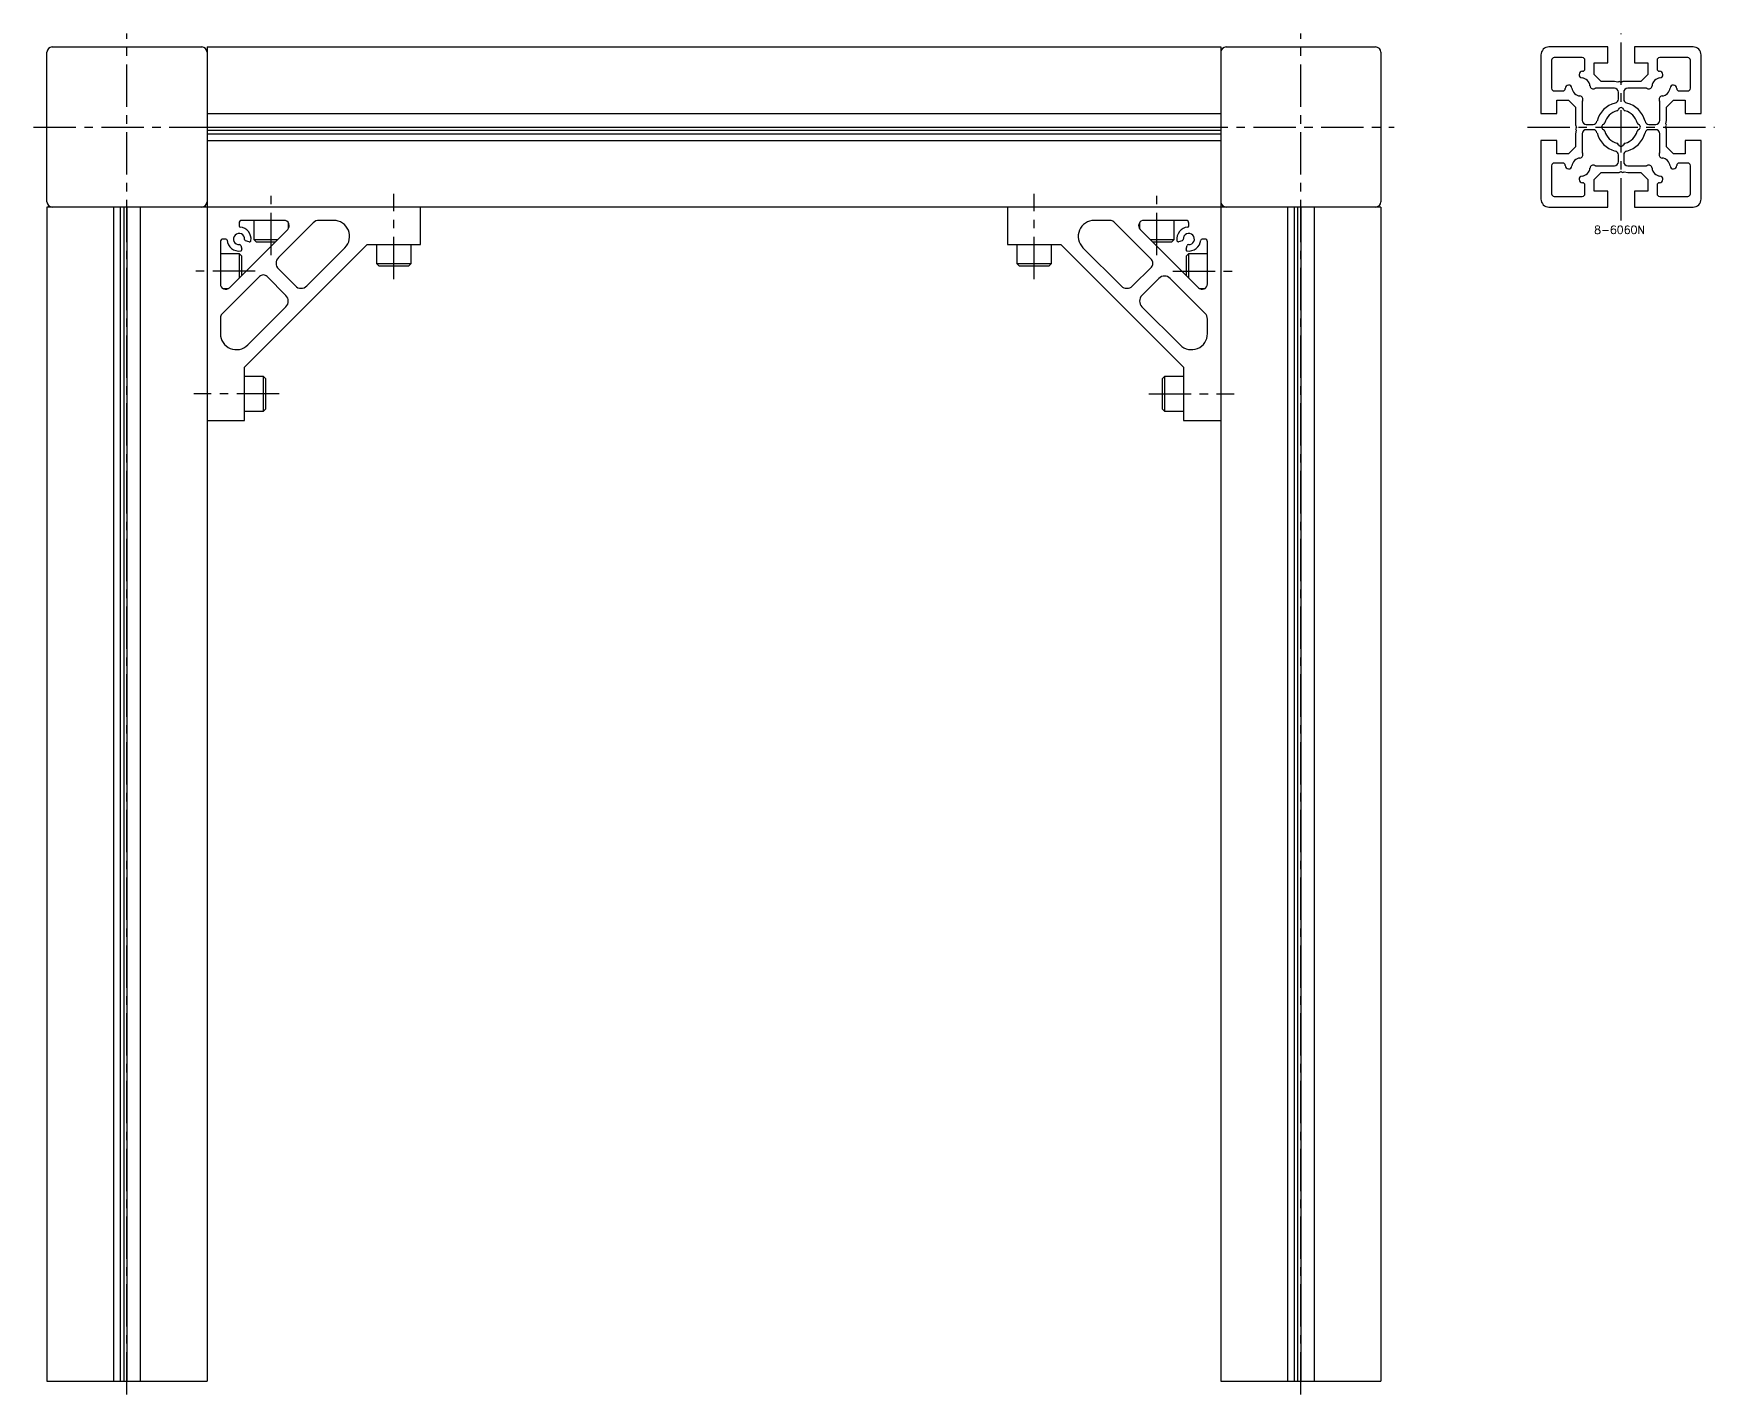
# Model space of a CAD drawing. Extents: x -8 to 1691, y -8 to 1075.
# Drawn here: x 1061 to 1691, y 5 to 515 of the extents above; entities that cross this region are included whole.
import ezdxf

# ---------------------------------------------------------------- set-up
doc = ezdxf.new("R2010")
doc.units = 0
doc.header["$LTSCALE"] = 0.5
doc.linetypes.add('CENTER', pattern=[50.8, 31.75, -6.35, 6.35, -6.35])
for name, color, linetype in [('MSM_CENTER', 1, 'CENTER'), ('MSM_CONTINUOUS', 7, 'CONTINUOUS'), ('MSM_PART_NUMBER', 7, 'CONTINUOUS')]:
    doc.layers.add(name, color=color, linetype=linetype)
doc.styles.get("Standard").update_dxf_attribs({"font": 'txt.shx', "height": 3, "bigfont": 'bigfont.shx'})

# ---------------------------------------------------------------- blocks, each defined once
blk = doc.blocks.new('*U10')
at = {"layer": 'MSM_PART_NUMBER'}
blk.add_text('8-6060N', height=3, dxfattribs=at).set_placement((1645.94, 439.97))

msp = doc.modelspace()

# ---------------------------------------------------------------- linework, layer by layer
at = {"layer": 'MSM_CENTER'}
for p, q in [((1096, 5), (1096, 515)), ((1536, 5), (1536, 515)), ((1656, 445), (1656, 515)), ((1061, 480), (1571, 480)), ((1621, 480), (1691, 480)), ((1150, 432), (1150, 455)), ((1196, 423), (1196, 455)), ((1436, 423), (1436, 455)), ((1482, 432), (1482, 455)), ((1144, 426), (1121, 426)), ((1488, 426), (1511, 426)), ((1153, 380), (1121, 380)), ((1479, 380), (1511, 380))]:
    msp.add_line(p, q, dxfattribs=at)
at = {"layer": 'MSM_CONTINUOUS'}
for p, q in [((1066, 452), (1066, 508)), ((1068, 510), (1124, 510)), ((1126, 510), (1126, 10)), ((1126, 510), (1506, 510)), ((1506, 510), (1506, 10)), ((1508, 510), (1564, 510)), ((1566, 508), (1566, 452)), ((1626, 507), (1626, 485)), ((1651, 510), (1629, 510)), ((1630, 505), (1630, 494.5)), ((1641.5, 506), (1631, 506)), ((1642.5, 501.87), (1642.5, 505)), ((1651, 504), (1651, 510)), ((1683, 510), (1661, 510)), ((1661, 510), (1661, 504)), ((1669.5, 505), (1669.5, 501.87)), ((1681, 506), (1670.5, 506)), ((1682, 494.5), (1682, 505)), ((1686, 485), (1686, 507)), ((1646, 499.62), (1646, 504)), ((1646, 504), (1651, 504)), ((1648.62, 497), (1646, 499.62)), ((1661, 504), (1666, 504)), ((1666, 499.62), (1663.38, 497)), ((1666, 504), (1666, 499.62)), ((1631, 493.5), (1634.13, 493.5)), ((1653.5, 494.5), (1646.45, 494.5)), ((1653.5, 497), (1648.62, 497)), ((1654.78, 496.75), (1653.5, 497)), ((1655.1, 496.93), (1654.78, 496.75)), ((1655, 490.46), (1655, 493)), ((1656, 496.7), (1655.6, 496.93)), ((1656.4, 496.93), (1656, 496.7)), ((1663.38, 497), (1656.65, 497)), ((1657, 493), (1657, 490.46)), ((1665.55, 494.5), (1658.5, 494.5)), ((1677.87, 493.5), (1681, 493.5)), ((1632, 485), (1632, 490)), ((1632, 490), (1636.38, 490)), ((1636.38, 490), (1639, 487.38)), ((1639, 487.38), (1639, 480.65)), ((1641.5, 489.55), (1641.5, 482.5)), ((1670.5, 482.5), (1670.5, 489.55)), ((1673, 487.38), (1675.62, 490)), ((1673, 482.5), (1673, 487.38)), ((1675.62, 490), (1680, 490)), ((1680, 490), (1680, 485)), ((1126, 485), (1506, 485)), ((1126, 480), (1506, 480)), ((1626, 485), (1632, 485)), ((1639.07, 480.4), (1639.3, 480)), ((1639.3, 480), (1639.07, 479.6)), ((1639.07, 479.1), (1639.25, 478.78)), ((1643, 481), (1645.54, 481)), ((1645.54, 479), (1643, 479)), ((1666.46, 481), (1669, 481)), ((1669, 479), (1666.46, 479)), ((1672.7, 480), (1672.93, 480.4)), ((1672.93, 479.6), (1672.7, 480)), ((1672.75, 481.22), (1673, 482.5)), ((1672.93, 480.9), (1672.75, 481.22)), ((1673, 472.62), (1673, 479.35)), ((1680, 485), (1686, 485)), ((1126, 478.78), (1506, 478.78)), ((1126, 477.5), (1506, 477.5)), ((1126, 475), (1506, 475)), ((1632, 475), (1626, 475)), ((1626, 475), (1626, 453)), ((1632, 470), (1632, 475)), ((1639, 472.62), (1636.38, 470)), ((1639.25, 478.78), (1639, 477.5)), ((1639, 477.5), (1639, 472.62)), ((1641.5, 477.5), (1641.5, 470.45)), ((1670.5, 470.45), (1670.5, 477.5)), ((1675.62, 470), (1673, 472.62)), ((1686, 475), (1680, 475)), ((1680, 475), (1680, 470)), ((1686, 453), (1686, 475)), ((1634.13, 466.5), (1631, 466.5)), ((1636.38, 470), (1632, 470)), ((1655, 467), (1655, 469.54)), ((1657, 469.54), (1657, 467)), ((1680, 470), (1675.62, 470)), ((1681, 466.5), (1677.87, 466.5)), ((1630, 465.5), (1630, 455)), ((1646, 460.38), (1648.62, 463)), ((1646, 456), (1646, 460.38)), ((1646.45, 465.5), (1653.5, 465.5)), ((1648.62, 463), (1655.35, 463)), ((1655.6, 463.07), (1656, 463.3)), ((1656, 463.3), (1656.4, 463.07)), ((1656.9, 463.07), (1657.22, 463.25)), ((1657.22, 463.25), (1658.5, 463)), ((1658.5, 465.5), (1665.55, 465.5)), ((1658.5, 463), (1663.38, 463)), ((1663.38, 463), (1666, 460.38)), ((1666, 460.38), (1666, 456)), ((1682, 455), (1682, 465.5)), ((1631, 454), (1641.5, 454)), ((1642.5, 455), (1642.5, 458.13)), ((1651, 456), (1646, 456)), ((1651, 450), (1651, 456)), ((1666, 456), (1661, 456)), ((1661, 456), (1661, 450)), ((1669.5, 458.13), (1669.5, 455)), ((1670.5, 454), (1681, 454)), ((1566, 450), (1066, 450)), ((1066, 450), (1066, 10)), ((1091, 450), (1091, 10)), ((1093.5, 450), (1093.5, 10)), ((1094.78, 450), (1094.78, 10)), ((1096, 450), (1096, 10)), ((1101, 450), (1101, 10)), ((1206, 436), (1206, 450)), ((1426, 450), (1426, 436)), ((1531, 450), (1531, 10)), ((1533.5, 450), (1533.5, 10)), ((1534.78, 450), (1534.78, 10)), ((1536, 450), (1536, 10)), ((1541, 450), (1541, 10)), ((1566, 450), (1566, 10)), ((1629, 450), (1651, 450)), ((1661, 450), (1683, 450)), ((1134.41, 419.76), (1156.24, 441.59)), ((1138, 444), (1138, 442.97)), ((1154.82, 445), (1139, 445)), ((1143.5, 445), (1143.5, 437.87)), ((1165.84, 444.12), (1152.75, 431.03)), ((1156.5, 441.91), (1156.5, 444.09)), ((1173.45, 445), (1167.96, 445)), ((1464.45, 445), (1458.55, 445)), ((1479.96, 430.32), (1465.86, 444.41)), ((1475.5, 444.09), (1475.5, 441.91)), ((1475.76, 441.59), (1497.59, 419.76)), ((1493, 445), (1477.18, 445)), ((1488.5, 437.87), (1488.5, 445)), ((1494, 442.97), (1494, 444)), ((1131, 437), (1131, 421.18)), ((1133.03, 438), (1132, 438)), ((1138.66, 435.54), (1139.03, 434.17)), ((1140, 389.99), (1186.01, 436)), ((1141.83, 436.97), (1140.46, 437.34)), ((1143.5, 437.87), (1144.37, 437)), ((1143.5, 437.87), (1152.52, 437.87)), ((1144.37, 437), (1151.65, 437)), ((1163.36, 420.42), (1177.69, 434.76)), ((1186.01, 436), (1206, 436)), ((1189.5, 436), (1189.5, 428.87)), ((1202.5, 428.87), (1202.5, 436)), ((1426, 436), (1445.99, 436)), ((1429.5, 436), (1429.5, 428.87)), ((1442.5, 428.87), (1442.5, 436)), ((1445.99, 436), (1492, 389.99)), ((1454.31, 434.76), (1468.64, 420.42)), ((1479.48, 437.87), (1488.5, 437.87)), ((1480.35, 437), (1487.63, 437)), ((1487.63, 437), (1488.5, 437.87)), ((1491.54, 437.34), (1490.17, 436.97)), ((1492.97, 434.17), (1493.34, 435.54)), ((1500, 438), (1498.97, 438)), ((1501, 421.18), (1501, 437)), ((1138.13, 432.5), (1131, 432.5)), ((1139, 431.63), (1138.13, 432.5)), ((1138.13, 423.48), (1138.13, 432.5)), ((1139, 424.35), (1139, 431.63)), ((1189.5, 428.87), (1190.37, 428)), ((1189.5, 428.87), (1202.5, 428.87)), ((1201.63, 428), (1202.5, 428.87)), ((1429.5, 428.87), (1430.37, 428)), ((1429.5, 428.87), (1442.5, 428.87)), ((1441.63, 428), (1442.5, 428.87)), ((1493.87, 432.5), (1493, 431.63)), ((1493, 431.63), (1493, 424.35)), ((1501, 432.5), (1493.87, 432.5)), ((1493.87, 432.5), (1493.87, 423.48)), ((1145.68, 423.96), (1131.59, 409.86)), ((1155.58, 416.89), (1148.51, 423.96)), ((1152.75, 426.79), (1159.11, 420.42)), ((1190.37, 428), (1201.63, 428)), ((1430.37, 428), (1441.63, 428)), ((1472.89, 420.42), (1479.96, 427.49)), ((1482.79, 423.25), (1476.42, 416.89)), ((1500.12, 410.16), (1487.03, 423.25)), ((1131.91, 419.5), (1134.09, 419.5)), ((1497.91, 419.5), (1500.09, 419.5)), ((1141.24, 398.31), (1155.58, 412.64)), ((1476.42, 412.64), (1490.76, 398.31)), ((1131, 408.45), (1131, 402.55)), ((1501, 402.55), (1501, 408.04)), ((1140, 370), (1140, 389.99)), ((1147.13, 386.5), (1140, 386.5)), ((1148, 385.63), (1147.13, 386.5)), ((1147.13, 373.5), (1147.13, 386.5)), ((1148, 374.37), (1148, 385.63)), ((1484.87, 386.5), (1484, 385.63)), ((1484, 385.63), (1484, 374.37)), ((1492, 386.5), (1484.87, 386.5)), ((1484.87, 386.5), (1484.87, 373.5)), ((1492, 389.99), (1492, 370)), ((1140, 373.5), (1147.13, 373.5)), ((1147.13, 373.5), (1148, 374.37)), ((1484, 374.37), (1484.87, 373.5)), ((1484.87, 373.5), (1492, 373.5)), ((1126, 370), (1140, 370)), ((1492, 370), (1506, 370)), ((1066, 10), (1126, 10)), ((1506, 10), (1566, 10))]:
    msp.add_line(p, q, dxfattribs=at)
for centre, radius, start, end in [((1068, 508), 2, 90, 180), ((1124, 508), 2, 0, 90), ((1508, 508), 2, 90, 180), ((1564, 508), 2, 0, 90), ((1629, 507), 3, 90, 180), ((1631, 505), 1, 90, 180), ((1641.5, 505), 1, 0, 90), ((1670.5, 505), 1, 90, 180), ((1681, 505), 1, 0, 90), ((1683, 507), 3, 0, 90), ((1641.54, 499.62), 1.25, 91.01865, 263.34748), ((1641, 495), 3.4, 6.65252, 83.34748), ((1641.5, 501.87), 1, 271.01865, 0), ((1671, 495), 3.4, 96.65252, 173.34748), ((1670.5, 501.87), 1, 180, 268.98135), ((1670.46, 499.62), 1.25, 276.65252, 88.98135), ((1631, 494.5), 1, 180, 270), ((1634.13, 494.5), 1, 270, 358.98135), ((1636.38, 494.46), 1.25, 6.65252, 178.98135), ((1641, 495), 3.4, 186.65252, 263.34748), ((1640.46, 490.38), 1.25, 331.64236, 83.34748), ((1645.62, 495.54), 1.25, 186.65252, 298.35764), ((1646.45, 494), 0.5, 90, 118.35764), ((1653.5, 493), 1.5, 0, 90), ((1655.35, 496.5), 0.5, 60, 120), ((1656.65, 496.5), 0.5, 90, 120), ((1658.5, 493), 1.5, 90, 180), ((1665.55, 494), 0.5, 61.64237, 90), ((1666.38, 495.54), 1.25, 241.64236, 353.34748), ((1671.54, 490.38), 1.25, 96.65252, 208.35763), ((1671, 495), 3.4, 276.65252, 353.34748), ((1675.62, 494.46), 1.25, 1.01865, 173.34749), ((1677.87, 494.5), 1, 181.01865, 270), ((1681, 494.5), 1, 270, 0), ((1642, 489.55), 0.5, 151.64237, 180), ((1656, 480), 9.25, 103.44773, 166.55227), ((1656, 480), 6.25, 104.5844, 165.4156), ((1653.5, 490.46), 1.5, 283.44773, 0), ((1654.19, 486.97), 0.95, 284.5844, 338.39503), ((1656, 486.25), 1, 21.60497, 158.39503), ((1657.81, 486.97), 0.95, 201.60497, 255.4156), ((1658.5, 490.46), 1.5, 180, 256.55227), ((1656, 480), 6.25, 14.5844, 75.4156), ((1656, 480), 9.25, 13.44773, 76.55227), ((1670, 489.55), 0.5, 0, 28.35764), ((1639.5, 480.65), 0.5, 180, 210), ((1639.5, 479.35), 0.5, 150, 210), ((1643, 482.5), 1.5, 180, 270), ((1643, 477.5), 1.5, 90, 180), ((1645.54, 482.5), 1.5, 270, 346.55227), ((1645.54, 477.5), 1.5, 13.44773, 90), ((1649.75, 480), 1, 111.60497, 248.39503), ((1649.03, 481.81), 0.95, 291.60497, 345.4156), ((1649.03, 478.19), 0.95, 14.5844, 68.39503), ((1662.97, 481.81), 0.95, 194.5844, 248.39503), ((1662.97, 478.19), 0.95, 111.60497, 165.4156), ((1662.25, 480), 1, 291.60497, 68.39503), ((1666.46, 482.5), 1.5, 193.44773, 270), ((1666.46, 477.5), 1.5, 90, 166.55227), ((1669, 482.5), 1.5, 270, 0), ((1669, 477.5), 1.5, 0, 90), ((1672.5, 480.65), 0.5, 330, 30), ((1672.5, 479.35), 0.5, 0, 30), ((1656, 480), 9.25, 193.44773, 256.55227), ((1656, 480), 6.25, 194.5844, 255.4156), ((1654.19, 473.03), 0.95, 21.60497, 75.4156), ((1656, 473.75), 1, 201.60497, 338.39503), ((1657.81, 473.03), 0.95, 104.5844, 158.39503), ((1656, 480), 6.25, 284.5844, 345.4156), ((1656, 480), 9.25, 283.44773, 346.55227), ((1631, 465.5), 1, 90, 180), ((1634.13, 465.5), 1, 1.01865, 90), ((1641, 465), 3.4, 96.65252, 173.34748), ((1640.46, 469.62), 1.25, 276.65252, 28.35764), ((1642, 470.45), 0.5, 180, 208.35763), ((1653.5, 467), 1.5, 270, 0), ((1653.5, 469.54), 1.5, 0, 76.55227), ((1658.5, 469.54), 1.5, 103.44773, 180), ((1658.5, 467), 1.5, 180, 270), ((1671.54, 469.62), 1.25, 151.64236, 263.34748), ((1670, 470.45), 0.5, 331.64237, 0), ((1671, 465), 3.4, 6.65252, 83.34748), ((1677.87, 465.5), 1, 90, 178.98135), ((1681, 465.5), 1, 0, 90), ((1636.38, 465.54), 1.25, 181.01865, 353.34749), ((1641.54, 460.38), 1.25, 96.65252, 268.98135), ((1641, 465), 3.4, 276.65252, 353.34748), ((1645.62, 464.46), 1.25, 61.64236, 173.34748), ((1646.45, 466), 0.5, 241.64237, 270), ((1655.35, 463.5), 0.5, 270, 300), ((1656.65, 463.5), 0.5, 240, 300), ((1665.55, 466), 0.5, 270, 298.35764), ((1666.38, 464.46), 1.25, 6.65252, 118.35763), ((1671, 465), 3.4, 186.65252, 263.34748), ((1670.46, 460.38), 1.25, 271.01865, 83.34749), ((1675.62, 465.54), 1.25, 186.65252, 358.98135), ((1631, 455), 1, 180, 270), ((1641.5, 455), 1, 270, 0), ((1641.5, 458.13), 1, 0, 88.98135), ((1670.5, 458.13), 1, 91.01865, 180), ((1670.5, 455), 1, 180, 270), ((1681, 455), 1, 270, 0), ((1068, 452), 2, 180, 270), ((1124, 452), 2, 270, 0), ((1508, 452), 2, 180, 270), ((1564, 452), 2, 270, 0), ((1629, 453), 3, 180, 270), ((1683, 453), 3, 270, 0), ((1139, 444), 1, 90, 180), ((1138.5, 442.97), 0.5, 180, 264.2608), ((1138, 438), 4.5, 352.18101, 84.26083), ((1154.82, 443), 2, 315, 90), ((1167.96, 442), 3, 90, 135), ((1173.45, 439), 6, 315, 90), ((1458.55, 439), 6, 90, 225), ((1464.45, 443), 2, 45, 90), ((1477.18, 443), 2, 90, 225), ((1494, 438), 4.5, 95.73917, 187.8202), ((1493, 444), 1, 0, 90), ((1493.5, 442.97), 0.5, 275.73917, 0), ((1132, 437), 1, 90, 180), ((1133.03, 437.5), 0.5, 5.73917, 90), ((1138, 438), 4.5, 185.73917, 277.8202), ((1138, 438), 2.1, 356.08695, 273.91305), ((1138.18, 435.41), 0.5, 15.00168, 93.91305), ((1140.59, 437.82), 0.5, 176.08693, 255.00168), ((1141.96, 437.46), 0.5, 255.00168, 352.18101), ((1490.04, 437.46), 0.5, 187.82023, 285.00168), ((1491.41, 437.82), 0.5, 285.00168, 3.91305), ((1494, 438), 2.1, 266.08695, 183.91305), ((1493.82, 435.41), 0.5, 86.08693, 165.00168), ((1494, 438), 4.5, 262.18101, 354.26083), ((1498.97, 437.5), 0.5, 90, 174.2608), ((1500, 437), 1, 0, 90), ((1138.54, 434.04), 0.5, 277.82023, 15.00168), ((1154.87, 428.91), 3, 135, 224.99972), ((1478.54, 428.91), 2, 314.99972, 45), ((1493.46, 434.04), 0.5, 165.00168, 262.18101), ((1147.09, 422.54), 2, 44.99972, 135), ((1484.91, 421.13), 3, 45, 134.99972), ((1133, 421.18), 2, 180, 315), ((1153.46, 414.76), 3, 315, 44.99972), ((1161.24, 422.54), 3, 224.99972, 315), ((1470.76, 422.54), 3, 225, 314.99972), ((1478.54, 414.76), 3, 134.99972, 225), ((1499, 421.18), 2, 225, 0), ((1133, 408.45), 2, 135, 180), ((1498, 408.04), 3, 0, 45), ((1137, 402.55), 6, 180, 315), ((1495, 402.55), 6, 225, 0)]:
    msp.add_arc(centre, radius, start, end, dxfattribs=at)

# ---------------------------------------------------------------- block references
msp.add_blockref('*U10', (0, 0), dxfattribs=at)

doc.saveas('drawing.dxf')
